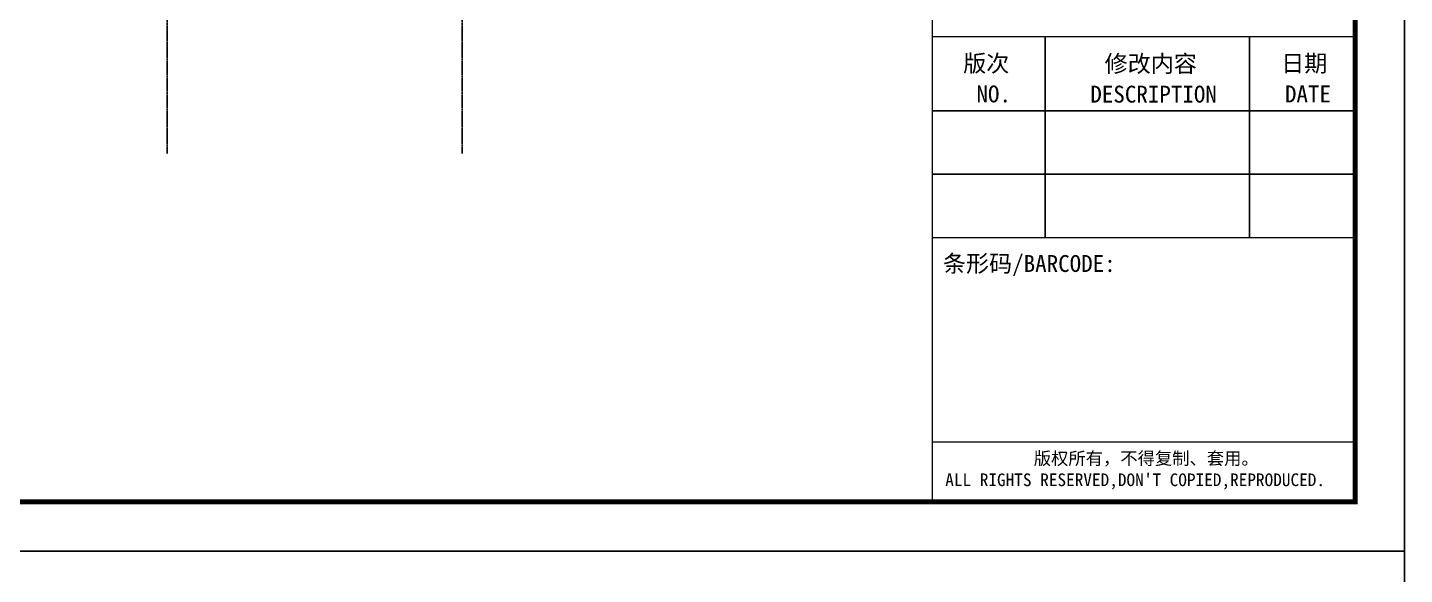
# Model space of a CAD drawing. Extents: x -737978 to 768813, y -372247 to 1140308.
# Drawn here: x 312724 to 326725, y -239147 to -233585 of the extents above; entities that cross this region are included whole.
import ezdxf
from ezdxf.enums import TextEntityAlignment as Align

# ---------------------------------------------------------------- set-up
doc = ezdxf.new("R2010")
doc.units = 0
doc.header["$LTSCALE"] = 10
doc.header["$MEASUREMENT"] = 0
doc.linetypes.add('DOTE', pattern=[2.42, 2, -0.2, 0.02, -0.2])
doc.layers.get('0').update_dxf_attribs({"linetype": 'CONTINUOUS'})
doc.layers.add('DOTE', color=1, linetype='DOTE')
doc.layers.add('PUB_TITLE', color=4, linetype='CONTINUOUS')
doc.styles.add('-宋体', font='', dxfattribs={"width": 0.8})
doc.styles.get('-宋体').set_extended_font_data('SimSun')

# ---------------------------------------------------------------- blocks, each defined once
blk = doc.blocks.new('TQ1')
at = {"layer": 'PUB_TITLE'}
for p, q in [((-48255, -411855), (-48255, -414705)), ((-45355, -411855), (-45355, -414705)), ((-49855, -412905), (-43855, -412905)), ((-49855, -413805), (-43855, -413805))]:
    blk.add_line(p, q, dxfattribs=at)
at = {"layer": 'PUB_TITLE', "const_width": 20}
for points in [[(-49855, -378414), (-49855, -418455)], [(-49855, -411855), (-43855, -411855)], [(-49855, -414705), (-43855, -414705)], [(-49855, -417605), (-43855, -417605)]]:
    blk.add_lwpolyline(points, dxfattribs=at)
at = {"layer": 'PUB_TITLE', "style": '-宋体'}
for s, p in [('版次', (-49090, -412352)), ('修改内容', (-46756, -412356)), ('日期', (-44579, -412352)), ('NO.', (-48984, -412786)), ('DESCRIPTION', (-46716, -412789)), ('DATE', (-44526, -412786))]:
    blk.add_text(s, height=240, dxfattribs=at).set_placement(p, align=Align.CENTER)
for s, height, p in [('条形码/BARCODE:', 240, (-49705, -415192)), ('版权所有，不得复制、套用。', 180, (-48416, -417927)), ("ALL RIGHTS RESERVED,DON'T COPIED,REPRODUCED.", 180, (-49672, -418231))]:
    blk.add_text(s, height=height, dxfattribs=at).set_placement(p)

msp = doc.modelspace()

# ---------------------------------------------------------------- linework, layer by layer
at = {"layer": 'DOTE'}
for p, q in [((314143.1, -234865.8), (314143.1, -226665.8)), ((317143.1, -234865.8), (317143.1, -226665.8))]:
    msp.add_line(p, q, dxfattribs=at)
at = {"layer": 'PUB_TITLE', "color": 6}
msp.add_lwpolyline([(263674.9, -238909.7), (326724.9, -238909.7), (326724.9, -209209.7), (263674.9, -209209.7)], close=True, dxfattribs=at)
at = {"layer": 'PUB_TITLE', "color": 6, "const_width": 50}
msp.add_lwpolyline([(264924.9, -238409.7), (326224.9, -238409.7), (326224.9, -209709.7), (264924.9, -209709.7)], close=True, dxfattribs=at)
at = {"layer": 'PUB_TITLE'}
msp.add_lwpolyline([(263674.9, -268609.7), (326724.9, -268609.7), (326724.9, -238909.7), (263674.9, -238909.7)], close=True, dxfattribs=at)

# ---------------------------------------------------------------- block references
at = {"xscale": 0.716753740501642, "yscale": 0.716753740501642, "zscale": 0.716753740501642}
msp.add_blockref('TQ1', (357657.9, 61519.6), dxfattribs=at)

doc.saveas('drawing.dxf')
